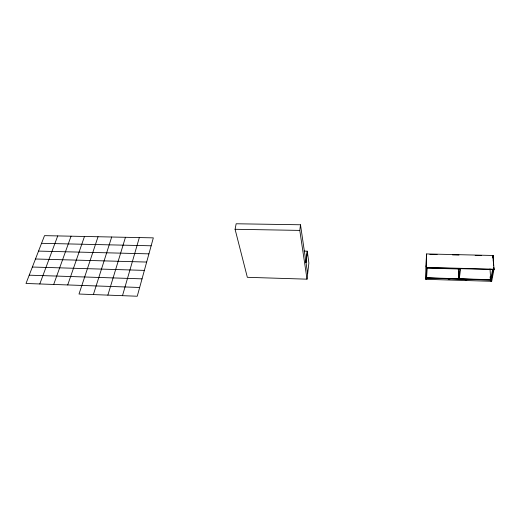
<?xml version="1.0" encoding="UTF-8"?>
<svg xmlns="http://www.w3.org/2000/svg" width="520" height="520" viewBox="0 0 520 520"><rect width="100%" height="100%" fill="white"/><g stroke="black" fill="none" stroke-linecap="round" stroke-linejoin="round"><path stroke-width="0.78" d="M427.245 267.781L426.459 279.468L425.848 279.448L425.828 266.11L426.608 253.936L493.058 255.476L494 269.217L491.673 281.437L491.036 281.418L493.22 269.562M425.848 279.448L426.641 267.404L494 269.217M307.651 273.741L300.502 224.776L236.151 223.769L235.079 229.281L247.344 277.316L307.028 279.168L308.88 263.01L307.262 251.173L304.018 251.095M307.262 251.173L305.988 262.353L305.403 262.34M306.039 262.353L307.314 251.524M458.634 279.084L459.843 269.445L460.473 269.458L459.303 278.759L459.251 277.225M459.921 268.664L459.875 269.022L427.219 268.138M307.028 279.168L299.786 230.399L300.502 224.776M492.642 257.439L493.058 255.476M492.576 269.542L490.718 279.689L490.016 268.873M122.492 295.678L139.334 237.575M107.867 295.126L125.457 237.296M93.373 294.574L111.69 237.016M98.033 236.737L79.001 294.034L137.248 296.231L153.335 237.861L44.512 235.651L26 283.478L139.666 287.476M67.711 284.947L84.487 236.464M53.69 284.453L71.058 236.191M39.787 283.966L57.733 235.917M235.079 229.281L299.786 230.399M41.548 243.315L151.151 245.791M429.825 254.378L437.112 254.547M452.498 254.904L458.978 255.054M475.176 255.431L481.65 255.58M38.538 251.095L148.928 253.858M425.828 266.11L426.433 266.123M35.477 258.999L146.666 262.054M491.354 279.708L426.589 277.784L426.582 276.172M426.55 277.992L491.276 279.923M426.562 278.128L491.29 280.059M32.37 267.026L144.372 270.387M448.24 279.5L449.852 279.552M465.179 280.007L466.798 280.059M491.029 281.281L426.459 279.331L426.459 278.85M29.211 275.184L142.038 278.856M492.993 255.847L493.656 265.538M493.766 267.156L493.935 269.581L426.615 267.761L426.608 253.936M492.928 255.847L493.097 258.264M493.207 259.883L493.597 265.538M493.76 267.963L493.87 269.575M490.106 276.822L490.21 278.401M458.341 268.788L458.679 278.74M458.276 268.372L458.328 269.906M458.38 271.433L458.582 277.557"/></g></svg>
